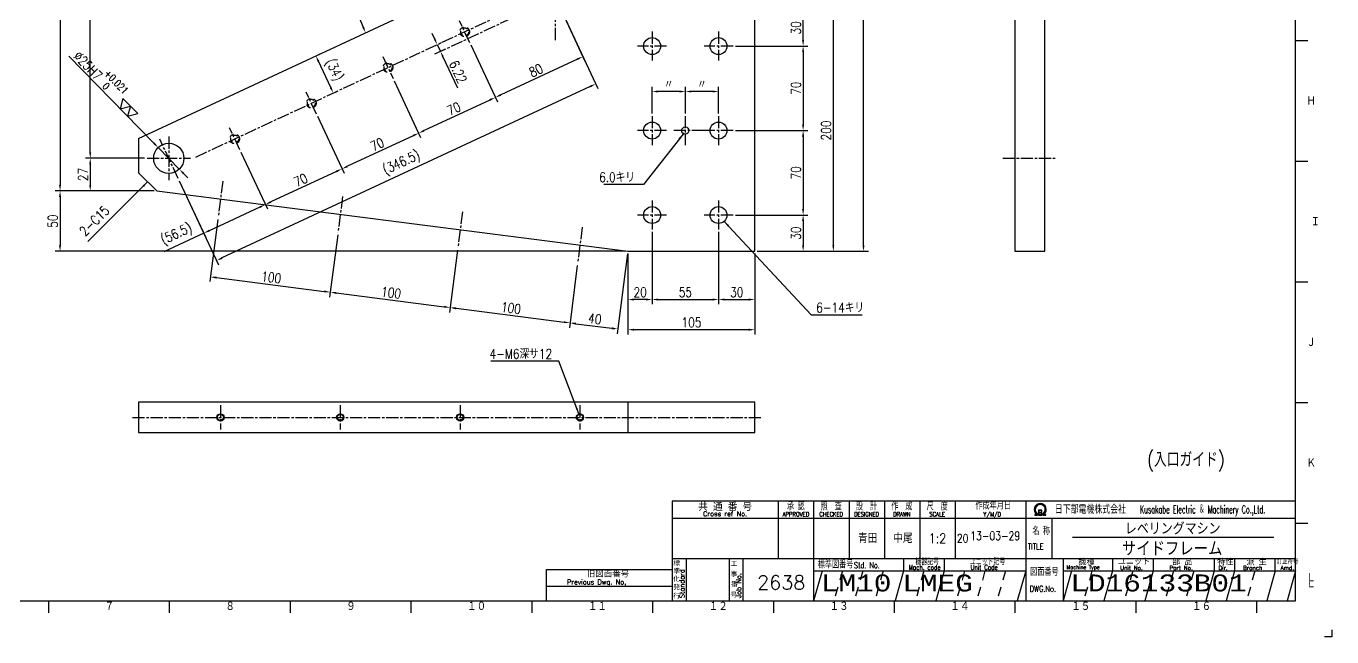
# Model space of a CAD drawing. Extents: x 0 to 1682, y 0 to 2376.
# Drawn here: x 601 to 1682, y 0 to 506 of the extents above; entities that cross this region are included whole.
import ezdxf
from ezdxf.enums import TextEntityAlignment as Align

# ---------------------------------------------------------------- set-up
doc = ezdxf.new("R2010")
doc.units = 0
doc.header["$LTSCALE"] = 2
doc.header["$MEASUREMENT"] = 0
for name, pattern in [('GEN3A', [3.5, 2, -1.5]), ('GEN7A', [7.5, 5, -0.75, 1, -0.75]), ('HIDDEN2', [3.5, 2, -1.5])]:
    doc.linetypes.add(name, pattern=pattern)
doc.layers.get('DEFPOINTS').update_dxf_attribs({"linetype": 'CONTINUOUS'})
for name, color, linetype in [('2', 5, 'CONTINUOUS'), ('4', 3, 'CONTINUOUS'), ('5', 3, 'CONTINUOUS'), ('6', 52, 'CONTINUOUS'), ('7A', 4, 'GEN7A'), ('8', 1, 'CONTINUOUS'), ('9', 3, 'HIDDEN2'), ('RAHM2', 1, 'CONTINUOUS')]:
    doc.layers.add(name, color=color, linetype=linetype)
doc.styles.add('DIMENSION', font='monotxt.shx', dxfattribs={"bigfont": 'bigfont.shx'})
doc.styles.get("Standard").update_dxf_attribs({"font": 'romans.shx', "width": 0.8, "bigfont": 'extfont.shx'})
doc.dimstyles.new('GEN-ISO', dxfattribs={"dimscale": 2, "dimtxt": 4, "dimasz": 2.5, "dimexe": 2, "dimexo": 1, "dimgap": 1, "dimtad": 1, "dimdec": 3, "dimrnd": 0.001, "dimdsep": 46, "dimtxsty": 'Standard', "dimcen": 0, "dimclrt": 52, "dimadec": 0, "dimazin": 0, "dimtp": 0.1, "dimtm": 0.1, "dimtfac": 0.6, "dimtdec": 3, "dimtmove": 0, "dimatfit": 3, "dimfxl": 1, "dimarcsym": 0})
doc.dimstyles.new('GEN-ISO$2', dxfattribs={"dimscale": 2, "dimtxt": 4, "dimasz": 2.5, "dimexe": 2, "dimexo": 1, "dimgap": 1, "dimtad": 1, "dimdec": 3, "dimrnd": 0.001, "dimdsep": 46, "dimtxsty": 'Standard', "dimcen": 0, "dimclrt": 52, "dimadec": 3, "dimazin": 0, "dimtp": 0.1, "dimtm": 0.1, "dimtfac": 0.6, "dimtdec": 3, "dimtofl": 0, "dimtmove": 0, "dimatfit": 3, "dimfxl": 1, "dimarcsym": 0})
doc.dimstyles.new('GEN-ISO$3', dxfattribs={"dimscale": 2, "dimtxt": 4, "dimasz": 2.5, "dimexe": 2, "dimexo": 1, "dimgap": 1, "dimtad": 1, "dimdec": 3, "dimrnd": 0.001, "dimdsep": 46, "dimtxsty": 'Standard', "dimcen": 0, "dimclrt": 52, "dimadec": 0, "dimazin": 0, "dimtp": 0.1, "dimtm": 0.1, "dimtfac": 0.6, "dimtdec": 3, "dimtmove": 0, "dimatfit": 0, "dimfxl": 1, "dimarcsym": 0})

# ---------------------------------------------------------------- blocks, each defined once
blk = doc.blocks.new('*D3')
at = {"layer": '5', "color": 0, "lineweight": -2, "transparency": 16777216}
for p, q in [((707.4, 814.6), (625.4, 814.6)), ((629.4, 809.6), (629.4, 374.6)), ((707.4, 369.6), (625.4, 369.6))]:
    blk.add_line(p, q, dxfattribs=at)
at = {"layer": '5', "color": 0, "transparency": 16777216}
for points in [[(628.5, 809.6), (630.2, 809.6), (629.4, 814.6)], [(628.5, 374.6), (630.2, 374.6), (629.4, 369.6)]]:
    blk.add_solid(points, dxfattribs=at)
at = {"layer": 'DEFPOINTS', "color": 0, "transparency": 16777216}
for p in [(709.4, 814.6), (629.4, 369.6), (709.4, 369.6)]:
    blk.add_point(p, dxfattribs=at)
at = {"layer": '5', "color": 52, "transparency": 16777216, "insert": (623.4, 592.1), "char_height": 8, "attachment_point": 5, "rotation": 90}
blk.add_mtext('445', dxfattribs=at)
blk = doc.blocks.new('*D5')
at = {"layer": '5', "color": 0, "lineweight": -2, "transparency": 16777216}
for p, q in [((1086.4, 814.6), (1298.4, 814.6)), ((1294.4, 324.6), (1294.4, 809.6)), ((1206.4, 319.6), (1298.4, 319.6))]:
    blk.add_line(p, q, dxfattribs=at)
at = {"layer": '5', "color": 0, "transparency": 16777216}
for points in [[(1293.5, 809.6), (1295.2, 809.6), (1294.4, 814.6)], [(1293.5, 324.6), (1295.2, 324.6), (1294.4, 319.6)]]:
    blk.add_solid(points, dxfattribs=at)
at = {"layer": 'DEFPOINTS', "color": 0, "transparency": 16777216}
for p in [(1084.4, 814.6), (1294.4, 814.6), (1204.4, 319.6)]:
    blk.add_point(p, dxfattribs=at)
at = {"layer": '5', "color": 52, "transparency": 16777216, "insert": (1288.4, 567.1), "char_height": 8, "attachment_point": 5, "rotation": 90}
blk.add_mtext('495', dxfattribs=at)
blk = doc.blocks.new('*D6')
at = {"layer": '5', "color": 0, "lineweight": -2, "transparency": 16777216}
for p, q in [((699.4, 787.6), (650.4, 787.6)), ((654.4, 401.6), (654.4, 782.6)), ((699.4, 396.6), (650.4, 396.6))]:
    blk.add_line(p, q, dxfattribs=at)
at = {"layer": '5', "color": 0, "transparency": 16777216}
for points in [[(653.5, 782.6), (655.2, 782.6), (654.4, 787.6)], [(653.5, 401.6), (655.2, 401.6), (654.4, 396.6)]]:
    blk.add_solid(points, dxfattribs=at)
at = {"layer": 'DEFPOINTS', "color": 0, "transparency": 16777216}
for p in [(654.4, 787.6), (701.4, 787.6), (701.4, 396.6)]:
    blk.add_point(p, dxfattribs=at)
at = {"layer": '5', "color": 52, "transparency": 16777216, "insert": (648.4, 592.1), "char_height": 8, "attachment_point": 5, "rotation": 90}
blk.add_mtext('391\\H7%%P0.1', dxfattribs=at)
blk = doc.blocks.new('*D7')
at = {"layer": '5', "color": 0, "lineweight": -2, "transparency": 16777216}
for p, q in [((699.4, 396.6), (650.4, 396.6)), ((654.4, 391.6), (654.4, 374.6)), ((705.4, 369.6), (650.4, 369.6))]:
    blk.add_line(p, q, dxfattribs=at)
at = {"layer": '5', "color": 0, "transparency": 16777216}
for points in [[(653.5, 391.6), (655.2, 391.6), (654.4, 396.6)], [(653.5, 374.6), (655.2, 374.6), (654.4, 369.6)]]:
    blk.add_solid(points, dxfattribs=at)
at = {"layer": 'DEFPOINTS', "color": 0, "transparency": 16777216}
for p in [(701.4, 396.6), (654.4, 369.6), (707.4, 369.6)]:
    blk.add_point(p, dxfattribs=at)
at = {"layer": '5', "color": 52, "transparency": 16777216, "insert": (648.4, 383.1), "char_height": 8, "attachment_point": 5, "rotation": 90}
blk.add_mtext('27', dxfattribs=at)
blk = doc.blocks.new('*D8')
at = {"layer": '5', "color": 0, "lineweight": -2, "transparency": 16777216}
for p, q in [((707.4, 369.6), (625.4, 369.6)), ((629.4, 364.6), (629.4, 324.6)), ((1097.4, 319.6), (625.4, 319.6))]:
    blk.add_line(p, q, dxfattribs=at)
at = {"layer": '5', "color": 0, "transparency": 16777216}
for points in [[(628.5, 364.6), (630.2, 364.6), (629.4, 369.6)], [(628.5, 324.6), (630.2, 324.6), (629.4, 319.6)]]:
    blk.add_solid(points, dxfattribs=at)
at = {"layer": 'DEFPOINTS', "color": 0, "transparency": 16777216}
for p in [(709.4, 369.6), (629.4, 319.6), (1099.4, 319.6)]:
    blk.add_point(p, dxfattribs=at)
at = {"layer": '5', "color": 52, "transparency": 16777216, "insert": (623.4, 344.6), "char_height": 8, "attachment_point": 5, "rotation": 90}
blk.add_mtext('50', dxfattribs=at)
blk = doc.blocks.new('*D12')
at = {"layer": '5', "color": 0, "lineweight": -2, "transparency": 16777216}
for p, q in [((1041.8, 524.3), (1063.8, 477.2)), ((969.3, 490.5), (991.3, 443.4)), ((1057.6, 478.7), (994.1, 449.1))]:
    blk.add_line(p, q, dxfattribs=at)
at = {"layer": '5', "color": 0, "transparency": 16777216}
for points in [[(1057.2, 479.5), (1057.9, 478), (1062.1, 480.8)], [(993.8, 449.9), (994.5, 448.4), (989.6, 447)]]:
    blk.add_solid(points, dxfattribs=at)
at = {"layer": 'DEFPOINTS', "color": 0, "transparency": 16777216}
for p in [(1041, 526.1), (968.5, 492.3), (989.6, 447)]:
    blk.add_point(p, dxfattribs=at)
at = {"layer": '5', "color": 52, "transparency": 16777216, "insert": (1023.3, 469.4), "char_height": 8, "attachment_point": 5, "rotation": 25}
blk.add_mtext('80', dxfattribs=at)
blk = doc.blocks.new('*D13')
at = {"layer": '5', "color": 0, "lineweight": -2, "transparency": 16777216}
for p, q in [((969.3, 490.5), (991.3, 443.4)), ((905.9, 460.9), (927.8, 413.8)), ((985.1, 444.9), (930.7, 419.5))]:
    blk.add_line(p, q, dxfattribs=at)
at = {"layer": '5', "color": 0, "transparency": 16777216}
for points in [[(984.7, 445.7), (985.4, 444.1), (989.6, 447)], [(930.3, 420.3), (931, 418.8), (926.2, 417.4)]]:
    blk.add_solid(points, dxfattribs=at)
at = {"layer": 'DEFPOINTS', "color": 0, "transparency": 16777216}
for p in [(968.5, 492.3), (905, 462.7), (926.2, 417.4)]:
    blk.add_point(p, dxfattribs=at)
at = {"layer": '5', "color": 52, "transparency": 16777216, "insert": (955.3, 437.7), "char_height": 8, "attachment_point": 5, "rotation": 25}
blk.add_mtext('70', dxfattribs=at)
blk = doc.blocks.new('*D14')
at = {"layer": '5', "color": 0, "lineweight": -2, "transparency": 16777216}
for p, q in [((905.9, 460.9), (927.8, 413.8)), ((842.4, 431.4), (864.4, 384.2)), ((921.6, 415.3), (867.2, 390))]:
    blk.add_line(p, q, dxfattribs=at)
at = {"layer": '5', "color": 0, "transparency": 16777216}
for points in [[(921.3, 416.1), (922, 414.6), (926.2, 417.4)], [(866.9, 390.7), (867.6, 389.2), (862.7, 387.8)]]:
    blk.add_solid(points, dxfattribs=at)
at = {"layer": 'DEFPOINTS', "color": 0, "transparency": 16777216}
for p in [(905, 462.7), (841.6, 433.2), (862.7, 387.8)]:
    blk.add_point(p, dxfattribs=at)
at = {"layer": '5', "color": 52, "transparency": 16777216, "insert": (891.9, 408.1), "char_height": 8, "attachment_point": 5, "rotation": 25}
blk.add_mtext('70', dxfattribs=at)
blk = doc.blocks.new('*D15')
at = {"layer": '5', "color": 0, "lineweight": -2, "transparency": 16777216}
for p, q in [((842.4, 431.4), (864.4, 384.2)), ((779, 401.8), (801, 354.6)), ((858.2, 385.7), (803.8, 360.4))]:
    blk.add_line(p, q, dxfattribs=at)
at = {"layer": '5', "color": 0, "transparency": 16777216}
for points in [[(857.8, 386.5), (858.5, 385), (862.7, 387.8)], [(803.4, 361.1), (804.2, 359.6), (799.3, 358.3)]]:
    blk.add_solid(points, dxfattribs=at)
at = {"layer": 'DEFPOINTS', "color": 0, "transparency": 16777216}
for p in [(841.6, 433.2), (778.1, 403.6), (799.3, 358.3)]:
    blk.add_point(p, dxfattribs=at)
at = {"layer": '5', "color": 52, "transparency": 16777216, "insert": (828.5, 378.5), "char_height": 8, "attachment_point": 5, "rotation": 25}
blk.add_mtext('70', dxfattribs=at)
blk = doc.blocks.new('*D16')
at = {"layer": '5', "color": 0, "lineweight": -2, "transparency": 16777216}
for p, q in [((842.9, 482.3), (844.7, 483.2)), ((853.4, 455.2), (843.2, 477)), ((857.3, 451.5), (859.1, 452.4))]:
    blk.add_line(p, q, dxfattribs=at)
at = {"layer": '5', "color": 0, "transparency": 16777216}
for points in [[(844, 477.3), (842.5, 476.6), (841.1, 481.5)], [(854.1, 455.6), (852.6, 454.9), (855.5, 450.7)]]:
    blk.add_solid(points, dxfattribs=at)
at = {"layer": 'DEFPOINTS', "color": 0, "transparency": 16777216}
for p in [(841.1, 481.5), (841.1, 481.5), (855.5, 450.7)]:
    blk.add_point(p, dxfattribs=at)
at = {"layer": '5', "color": 52, "transparency": 16777216, "insert": (855.6, 469.5), "char_height": 8, "attachment_point": 5, "rotation": 295}
blk.add_mtext('(34)', dxfattribs=at)
blk = doc.blocks.new('*D25')
at = {"layer": '5', "color": 0, "lineweight": -2, "transparency": 16777216}
for p, q in [((1206.4, 519.6), (1273.4, 519.6)), ((1269.4, 324.6), (1269.4, 514.6)), ((1206.4, 319.6), (1273.4, 319.6))]:
    blk.add_line(p, q, dxfattribs=at)
at = {"layer": '5', "color": 0, "transparency": 16777216}
for points in [[(1268.5, 514.6), (1270.2, 514.6), (1269.4, 519.6)], [(1268.5, 324.6), (1270.2, 324.6), (1269.4, 319.6)]]:
    blk.add_solid(points, dxfattribs=at)
at = {"layer": 'DEFPOINTS', "color": 0, "transparency": 16777216}
for p in [(1204.4, 519.6), (1269.4, 519.6), (1204.4, 319.6)]:
    blk.add_point(p, dxfattribs=at)
at = {"layer": '5', "color": 52, "transparency": 16777216, "insert": (1263.4, 419.6), "char_height": 8, "attachment_point": 5, "rotation": 90}
blk.add_mtext('200', dxfattribs=at)
blk = doc.blocks.new('*D26')
at = {"layer": '5', "color": 0, "lineweight": -2, "transparency": 16777216}
for p, q in [((1174.4, 335.6), (1174.4, 275.6)), ((1204.4, 317.6), (1204.4, 275.6)), ((1179.4, 279.6), (1199.4, 279.6))]:
    blk.add_line(p, q, dxfattribs=at)
at = {"layer": '5', "color": 0, "transparency": 16777216}
for points in [[(1179.4, 280.4), (1179.4, 278.7), (1174.4, 279.6)], [(1199.4, 280.4), (1199.4, 278.7), (1204.4, 279.6)]]:
    blk.add_solid(points, dxfattribs=at)
at = {"layer": 'DEFPOINTS', "color": 0, "transparency": 16777216}
for p in [(1174.4, 337.6), (1204.4, 319.6), (1204.4, 279.6)]:
    blk.add_point(p, dxfattribs=at)
at = {"layer": '5', "color": 52, "transparency": 16777216, "insert": (1189.4, 285.6), "char_height": 8, "attachment_point": 5}
blk.add_mtext('30', dxfattribs=at)
blk = doc.blocks.new('*D27')
at = {"layer": '5', "color": 0, "lineweight": -2, "transparency": 16777216}
for p, q in [((1119.4, 335.6), (1119.4, 275.6)), ((1174.4, 335.6), (1174.4, 275.6)), ((1124.4, 279.6), (1169.4, 279.6))]:
    blk.add_line(p, q, dxfattribs=at)
at = {"layer": '5', "color": 0, "transparency": 16777216}
for points in [[(1124.4, 280.4), (1124.4, 278.7), (1119.4, 279.6)], [(1169.4, 280.4), (1169.4, 278.7), (1174.4, 279.6)]]:
    blk.add_solid(points, dxfattribs=at)
at = {"layer": 'DEFPOINTS', "color": 0, "transparency": 16777216}
for p in [(1119.4, 337.6), (1174.4, 337.6), (1174.4, 279.6)]:
    blk.add_point(p, dxfattribs=at)
at = {"layer": '5', "color": 52, "transparency": 16777216, "insert": (1146.9, 285.6), "char_height": 8, "attachment_point": 5}
blk.add_mtext('55', dxfattribs=at)
blk = doc.blocks.new('*D28')
at = {"layer": '5', "color": 0, "lineweight": -2, "transparency": 16777216}
for p, q in [((1119.4, 335.6), (1119.4, 275.6)), ((1099.4, 317.6), (1099.4, 275.6)), ((1114.4, 279.6), (1104.4, 279.6))]:
    blk.add_line(p, q, dxfattribs=at)
at = {"layer": '5', "color": 0, "transparency": 16777216}
for points in [[(1104.4, 280.4), (1104.4, 278.7), (1099.4, 279.6)], [(1114.4, 280.4), (1114.4, 278.7), (1119.4, 279.6)]]:
    blk.add_solid(points, dxfattribs=at)
at = {"layer": 'DEFPOINTS', "color": 0, "transparency": 16777216}
for p in [(1119.4, 337.6), (1099.4, 319.6), (1099.4, 279.6)]:
    blk.add_point(p, dxfattribs=at)
at = {"layer": '5', "color": 52, "transparency": 16777216, "insert": (1109.4, 285.6), "char_height": 8, "attachment_point": 5}
blk.add_mtext('20', dxfattribs=at)
blk = doc.blocks.new('*D29')
at = {"layer": '5', "color": 0, "lineweight": -2, "transparency": 16777216}
for p, q in [((1099.4, 317.6), (1099.4, 250.6)), ((1204.4, 317.6), (1204.4, 250.6)), ((1104.4, 254.6), (1199.4, 254.6))]:
    blk.add_line(p, q, dxfattribs=at)
at = {"layer": '5', "color": 0, "transparency": 16777216}
for points in [[(1104.4, 255.4), (1104.4, 253.7), (1099.4, 254.6)], [(1199.4, 255.4), (1199.4, 253.7), (1204.4, 254.6)]]:
    blk.add_solid(points, dxfattribs=at)
at = {"layer": 'DEFPOINTS', "color": 0, "transparency": 16777216}
for p in [(1099.4, 319.6), (1204.4, 319.6), (1204.4, 254.6)]:
    blk.add_point(p, dxfattribs=at)
at = {"layer": '5', "color": 52, "transparency": 16777216, "insert": (1151.9, 260.6), "char_height": 8, "attachment_point": 5}
blk.add_mtext('105', dxfattribs=at)
blk = doc.blocks.new('*D37')
at = {"layer": '5', "color": 0, "lineweight": -2, "transparency": 16777216}
for p, q in [((779, 401.8), (801, 354.6)), ((728, 378), (750, 330.9)), ((794.7, 356.2), (752.8, 336.6)), ((748.3, 334.5), (715.3, 319.1))]:
    blk.add_line(p, q, dxfattribs=at)
at = {"layer": '5', "color": 0, "transparency": 16777216}
for points in [[(794.4, 356.9), (795.1, 355.4), (799.3, 358.3)], [(752.5, 337.4), (753.2, 335.9), (748.3, 334.5)]]:
    blk.add_solid(points, dxfattribs=at)
at = {"layer": 'DEFPOINTS', "color": 0, "transparency": 16777216}
for p in [(778.1, 403.6), (727.2, 379.8), (799.3, 358.3)]:
    blk.add_point(p, dxfattribs=at)
at = {"layer": '5', "color": 52, "transparency": 16777216, "insert": (726.1, 333.1), "char_height": 8, "attachment_point": 5, "rotation": 25}
blk.add_mtext('(56.5)', dxfattribs=at)
blk = doc.blocks.new('*D38')
at = {"layer": '5', "color": 0, "lineweight": -2, "transparency": 16777216}
for p, q in [((1041.8, 524.3), (1074.4, 454.5)), ((1068.1, 456.1), (763.4, 314)), ((728, 378), (760.6, 308.2))]:
    blk.add_line(p, q, dxfattribs=at)
at = {"layer": '5', "color": 0, "transparency": 16777216}
for points in [[(1067.8, 456.8), (1068.5, 455.3), (1072.7, 458.2)], [(763.1, 314.7), (763.8, 313.2), (758.9, 311.8)]]:
    blk.add_solid(points, dxfattribs=at)
at = {"layer": 'DEFPOINTS', "color": 0, "transparency": 16777216}
for p in [(1041, 526.1), (727.2, 379.8), (758.9, 311.8)]:
    blk.add_point(p, dxfattribs=at)
at = {"layer": '5', "color": 52, "transparency": 16777216, "insert": (912.3, 392.3), "char_height": 8, "attachment_point": 5, "rotation": 25}
blk.add_mtext('(346.5)', dxfattribs=at)
blk = doc.blocks.new('1A1ﾌﾞﾋﾝ')
at = {"layer": 'RAHM2', "color": 5, "linetype": 'Continuous'}
for p, q in [((826, 15), (826, 579)), ((831, 247), (826, 247)), ((831, 197), (826, 197)), ((831, 147), (826, 147)), ((831, 97), (826, 97)), ((831, 47), (826, 47)), ((25, 15), (826, 15)), ((310, 10), (310, 15)), ((360, 10), (360, 15)), ((410, 10), (410, 15)), ((460, 10), (460, 15)), ((510, 10), (510, 15)), ((560, 10), (560, 15)), ((610, 10), (610, 15)), ((660, 10), (660, 15)), ((710, 10), (710, 15)), ((760, 10), (760, 15)), ((810, 10), (810, 15)), ((841, 0), (838, 0)), ((841, 3), (841, 0))]:
    blk.add_line(p, q, dxfattribs=at)
at = {"layer": 'RAHM2', "color": 7, "linetype": 'Continuous'}
for p, q in [((611.93, 56.26), (611.93, 32.42)), ((626.55, 56.26), (626.55, 15)), ((641.18, 56.26), (641.18, 32.42)), ((655.8, 56.26), (655.8, 32.42)), ((670.43, 56.26), (670.43, 32.42)), ((685.05, 56.26), (685.05, 32.42)), ((714.3, 56.26), (714.3, 15)), ((568.05, 49.26), (826, 49.26)), ((685.05, 49.26), (685.05, 32.42)), ((714.3, 49.26), (714.3, 49.26)), ((725.17, 49.26), (725.17, 32.42)), ((568.05, 32.42), (826, 32.42)), ((573.77, 32.42), (573.77, 15)), ((591.59, 32.42), (591.59, 15)), ((597.3, 32.42), (597.3, 15)), ((663.73, 32.42), (663.73, 27.42)), ((680.59, 32.42), (680.59, 27.42)), ((729.82, 32.42), (729.82, 15)), ((750.15, 32.42), (750.15, 27.42)), ((767, 32.42), (767, 27.42)), ((792.29, 32.42), (792.29, 27.42)), ((800.72, 32.42), (800.72, 27.42)), ((817.57, 27.42), (817.57, 32.42)), ((516, 28), (568.05, 28)), ((516, 15), (516, 28)), ((626.55, 27.42), (714.3, 27.42)), ((729.82, 27.42), (826, 27.42)), ((516, 21), (568.05, 21))]:
    blk.add_line(p, q, dxfattribs=at)
at = {"layer": 'RAHM2', "color": 3, "linetype": 'Continuous'}
for p, q in [((733.73, 41.35), (817.03, 41.35)), ((630.02, 27.42), (626.55, 15)), ((663.73, 27.42), (660.26, 15)), ((680.59, 27.42), (677.12, 15)), ((714.3, 27.42), (710.83, 15)), ((750.15, 27.42), (746.68, 15)), ((767, 27.42), (763.54, 15)), ((792.29, 27.42), (788.82, 15)), ((800.72, 27.42), (797.25, 15)), ((826, 27.42), (822.54, 15))]:
    blk.add_line(p, q, dxfattribs=at)
at = {"layer": 'RAHM2', "color": 3, "linetype": 'GEN3A'}
for p, q in [((638.44, 27.42), (634.98, 15)), ((646.87, 27.42), (643.41, 15)), ((655.3, 27.42), (651.84, 15)), ((672.16, 27.42), (668.69, 15)), ((689.01, 27.42), (685.55, 15)), ((697.44, 27.42), (693.98, 15)), ((705.87, 27.42), (702.41, 15)), ((741.72, 27.42), (738.25, 15)), ((758.57, 27.42), (755.11, 15)), ((775.43, 27.42), (771.97, 15)), ((783.86, 27.42), (780.39, 15)), ((809.14, 27.42), (805.68, 15))]:
    blk.add_line(p, q, dxfattribs=at)
at = {"layer": 'RAHM2', "color": 5, "linetype": 'Continuous'}
blk.add_lwpolyline([(826, 56.26), (568.05, 56.26), (568.05, 15)], dxfattribs=at)
at = {"layer": 'RAHM2', "color": 7, "linetype": 'Continuous'}
for points in [[(718.02, 50.4), (719.22, 50.4), (719.22, 51.01)], [(718.02, 50.58), (718.97, 50.58), (718.97, 50.91)], [(718.72, 50.82), (718.72, 50.75), (718.02, 50.75), (718.02, 50.4)], [(719.62, 52.51), (719.62, 50.4), (720.92, 50.4), (720.92, 52.51), (719.62, 52.51)], [(719.77, 52.36), (719.77, 51.53), (720.77, 51.53), (720.77, 52.36), (719.77, 52.36)], [(720.77, 51.38), (720.77, 50.55), (719.77, 50.55), (719.77, 51.38), (720.77, 51.38)], [(721.32, 50.98), (721.32, 50.4), (722.58, 50.4), (722.58, 50.75), (721.85, 50.75), (721.85, 50.8)], [(721.57, 50.87), (721.57, 50.58), (722.58, 50.58)]]:
    blk.add_lwpolyline(points, dxfattribs=at)
at = {"layer": 'RAHM2', "color": 3, "linetype": 'Continuous'}
for points in [[(733.29, 27.42), (729.82, 15)], [(817.57, 27.42), (817.57, 27.42), (814.11, 15)]]:
    blk.add_lwpolyline(points, dxfattribs=at)
at = {"layer": 'RAHM2', "color": 7, "linetype": 'Continuous'}
for radius, start, end in [(2.5, 308.2706, 230.8952), (2.28, 303.9949, 234.4013), (2.06, 299.8294, 238.4756)]:
    blk.add_arc((720.3, 52.76), radius, start, end, dxfattribs=at)
at = {"layer": 'RAHM2', "color": 5, "linetype": 'Continuous'}
for s, height, p in [('Ｈ', 3.31, (830.43, 220.24)), ('Ｉ', 3.31, (832.19, 170.24)), ('Ｊ', 3.31, (830.43, 120.24)), ('Ｋ', 3.31, (830.43, 70.24)), ('Ｌ', 3.31, (830.43, 22.74)), ('Ｌ', 3.31, (830.43, 20.24)), ('７', 3.31, (333.1, 10.87)), ('８', 3.31, (383.1, 10.87)), ('９', 3.31, (433.1, 10.87)), ('１０', 3.311, (483.1, 10.87)), ('１１', 3.311, (533.1, 10.87)), ('１２', 3.311, (583.1, 10.87)), ('１３', 3.311, (633.1, 10.87)), ('１４', 3.311, (683.1, 10.87)), ('１５', 3.311, (733.1, 10.87)), ('１６', 3.311, (783.1, 10.87))]:
    blk.add_text(s, height=height, dxfattribs=at).set_placement(p)
at = {"layer": 'RAHM2', "color": 7, "linetype": 'Continuous'}
for s, height, p in [('共 通 番 号', 3, (589.93, 54.14)), ('Cross ref No.', 2, (589.93, 51.01))]:
    blk.add_text(s, height=height, dxfattribs=at).set_placement(p, align=Align.MIDDLE)
for s, height, width, p in [('承 認', 3, 0.7, (619.18, 54.35)), ('照  査', 3, 0.7, (633.8, 54.35)), ('設  計', 3, 0.7, (648.43, 54.35)), ('作  成', 3, 0.7, (663.05, 54.35)), ('尺  度', 3, 0.7, (677.67, 54.35)), ('APPROVED', 1.8, 0.8, (619.18, 50.85)), ('CHECKED', 1.8, 0.8, (633.8, 50.85)), ('DESIGNED', 1.8, 0.8, (648.43, 50.85)), ('DRAWN', 1.8, 0.8, (663.05, 50.85)), ('SCALE', 1.8, 0.8, (677.67, 50.85)), ('DWG.No.', 2.5, 0.8, (721.41, 19.96))]:
    blk.add_text(s, height=height, dxfattribs=dict(at, width=width)).set_placement(p, align=Align.MIDDLE)
for s, height, width, p in [('作成年月日', 3, 0.7, (693.49, 52.82)), ('Kusakabe Electric ＆ Machinery Co.,Ltd.', 3.3108, 0.5, (761.56, 51.19)), ('Y/M/D', 1.8, 0.8, (696.79, 49.87)), ('名 称', 3, 0.7, (717.06, 42.33)), ('20', 3.5, 0.8, (685.81, 39.08)), ('TITLE', 2.5, 0.8, (715.18, 36.25)), ('機器記号', 2.5, 0.7, (668.65, 29.77)), ('ユニット記号', 2.5, 0.7, (691.14, 29.85)), ('標準図番号', 3, 0.7, (628.26, 28.44)), ('Std. No.', 2.5, 0.7, (643.23, 28.44)), ('Mach. code', 2, 0.7, (665.86, 27.83)), ('Unit Code', 2, 0.7, (691.45, 27.83)), ('図面番号', 3, 0.7, (716.15, 25.37)), ('Machine Type', 1.7, 0.9, (731.15, 28.05)), ('訂正符号', 2, 0.8, (818.2, 30.16))]:
    blk.add_text(s, height=height, dxfattribs=dict(at, width=width)).set_placement(p)
at = {"layer": 'RAHM2', "color": 7, "linetype": 'Continuous', "width": 0.844147}
blk.add_text('日下部電機株式会社', height=3.311, dxfattribs=at).set_placement((726.35, 51.06), (755.79, 51.06), align=Align.FIT)
at = {"layer": 'RAHM2', "color": 7, "linetype": 'Continuous'}
for s, height, p in [('ユニット', 2.4, (752.39, 29.96)), ('部 品', 2.4, (774.93, 29.79)), ('特性', 2.4, (793.55, 29.78)), ('旧図面番号', 2.5, (532.71, 24.69)), ('標', 2, (568.44, 29.43)), ('準', 2, (568.47, 26.11)), ('工', 2, (592.15, 29.24)), ('事', 2, (592.17, 24.92)), ('機種', 2.4, (736.08, 29.76)), ('Unit No.', 1.7, (753.39, 27.76)), ('Part No.', 1.7, (773.81, 27.76)), ('Dir.', 1.7, (794.09, 27.76)), ('Branch', 1.7, (804.28, 27.76)), ('派 生', 2.4, (805.65, 29.72)), ('Amd.', 1.7, (819.74, 27.76)), ('Previous Dwg. No,', 2, (524.5, 21.75)), ('化', 2, (568.37, 22.95)), ('発', 2, (568.46, 19.47)), ('番', 2, (592.31, 20.76)), ('行', 2, (568.43, 15.82)), ('行', 2, (568.46, 15.82)), ('号', 2, (592.11, 16.28))]:
    blk.add_text(s, height=height, dxfattribs=at).set_placement(p)
for s, p in [('Standard', (573.07, 16.05)), ('Job No.', (596.5, 16.05))]:
    blk.add_text(s, height=2, rotation=90, dxfattribs=at).set_placement(p)
at = {"layer": 'RAHM2', "color": 5, "linetype": 'Continuous', "width": 0.7}
for tag, p in [('HEADER3', (35, 566.01)), ('HEADER4', (54.75, 566)), ('HEADER15', (74.49, 566)), ('HEADER16', (94.43, 566))]:
    blk.add_attdef(tag, text='', height=6, dxfattribs=at).set_placement(p, align=Align.MIDDLE)
at = {"layer": 'RAHM2', "color": 7, "linetype": 'Continuous'}
blk.add_attdef('HEADER5', text='', height=2.5, dxfattribs=at).set_placement((63.69, 559.1), align=Align.BOTTOM_RIGHT)
for tag, height, width, p in [('HEADER7', 5, 0.8, (590.38, 40.8)), ('HEADER1', 5, 0.9, (775.12, 45.15)), ('GEN-TITLE-SCA', 4, 0.85, (677.79, 40.85)), ('HEADER2', 6, 0.9, (774.89, 36.68)), ('HEADER11', 3.2, 0.63, (46.91, 24.38)), ('HEADER9', 3.33, 0.8, (71.4, 24.2)), ('HEADER10', 3.5, 0.8, (92.57, 24.22)), ('HEADER14', 3.31, 0.8, (542.54, 17.82))]:
    blk.add_attdef(tag, text='', height=height, dxfattribs=dict(at, width=width)).set_placement(p, align=Align.MIDDLE)
at = {"layer": 'RAHM2', "color": 7, "linetype": 'Continuous', "width": 0.8}
blk.add_attdef('GEN-TITLE-DAT', text='', height=3.5, dxfattribs=at).set_placement((691.35, 39.1), align=Align.BOTTOM_LEFT)
at = {"layer": 'RAHM2', "color": 5, "linetype": 'Continuous'}
blk.add_attdef('HEADER6', text='', height=5.8, dxfattribs=at).set_placement((623.09, 17.9), align=Align.BOTTOM_RIGHT)
at = {"layer": 'RAHM2', "color": 5, "linetype": 'Continuous', "style": 'DIMENSION', "width": 1.2}
for tag, p in [('HEADER13', (629.56, 16.75)), ('HEADER12', (663.26, 16.72)), ('GEN-TITLE-DWG', (732.79, 16.74))]:
    blk.add_attdef(tag, text='', height=7.02, dxfattribs=at).set_placement(p, align=Align.BOTTOM_LEFT)
blk.add_attdef('HEADER8', text='', height=7.02, dxfattribs=at).set_placement((822.69, 16.71), align=Align.BOTTOM_RIGHT)
blk = doc.blocks.new('*D48')
at = {"layer": '5', "color": 0, "lineweight": -2, "transparency": 16777216}
for p, q in [((707.1, 409.1), (636.6, 481.3)), ((728.1, 387.6), (710.6, 405.5)), ((731.6, 384.1), (735.1, 380.5))]:
    blk.add_line(p, q, dxfattribs=at)
at = {"layer": '5', "color": 0, "transparency": 16777216}
for points in [[(707.7, 409.7), (706.5, 408.5), (710.6, 405.5)], [(732.2, 384.6), (731, 383.5), (728.1, 387.6)]]:
    blk.add_solid(points, dxfattribs=at)
at = {"layer": 'DEFPOINTS', "color": 0, "transparency": 16777216}
for p in [(710.6, 405.5), (728.1, 387.6)]:
    blk.add_point(p, dxfattribs=at)
at = {"layer": '5', "color": 52, "transparency": 16777216, "insert": (663.1, 467), "char_height": 8, "attachment_point": 5, "rotation": 314.3509}
blk.add_mtext('∅25H7\\H6;\\S+0.021^   0;', dxfattribs=at)
blk = doc.blocks.new('*D51')
at = {"layer": '5', "color": 0, "lineweight": -2, "transparency": 16777216}
for p, q in [((1057.5, 307.8), (1050.9, 256.2)), ((1097.2, 302.7), (1090.6, 251.1)), ((1056.4, 259.5), (1086.1, 255.7))]:
    blk.add_line(p, q, dxfattribs=at)
at = {"layer": '5', "color": 0, "transparency": 16777216}
for points in [[(1056.5, 260.4), (1056.3, 258.7), (1051.4, 260.2)], [(1086.2, 256.6), (1086, 254.9), (1091.1, 255.1)]]:
    blk.add_solid(points, dxfattribs=at)
at = {"layer": 'DEFPOINTS', "color": 0, "transparency": 16777216}
for p in [(1057.8, 309.8), (1097.5, 304.7), (1091.1, 255.1)]:
    blk.add_point(p, dxfattribs=at)
at = {"layer": '5', "color": 52, "transparency": 16777216, "insert": (1072, 263.6), "char_height": 8, "attachment_point": 5, "rotation": 352.6942}
blk.add_mtext('40', dxfattribs=at)
blk = doc.blocks.new('*D52')
at = {"layer": '5', "color": 0, "lineweight": -2, "transparency": 16777216}
for p, q in [((958.3, 320.5), (951.7, 268.9)), ((1057.5, 307.8), (1050.9, 256.2)), ((957.2, 272.3), (1046.5, 260.8))]:
    blk.add_line(p, q, dxfattribs=at)
at = {"layer": '5', "color": 0, "transparency": 16777216}
for points in [[(957.3, 273.1), (957.1, 271.4), (952.2, 272.9)], [(1046.6, 261.6), (1046.4, 260), (1051.4, 260.2)]]:
    blk.add_solid(points, dxfattribs=at)
at = {"layer": 'DEFPOINTS', "color": 0, "transparency": 16777216}
for p in [(958.6, 322.5), (1057.8, 309.8), (1051.4, 260.2)]:
    blk.add_point(p, dxfattribs=at)
at = {"layer": '5', "color": 52, "transparency": 16777216, "insert": (1002.6, 272.5), "char_height": 8, "attachment_point": 5, "rotation": 352.6942}
blk.add_mtext('100', dxfattribs=at)
blk = doc.blocks.new('*D53')
at = {"layer": '5', "color": 0, "lineweight": -2, "transparency": 16777216}
for p, q in [((859.2, 333.2), (852.5, 281.6)), ((958.3, 320.5), (951.7, 268.9)), ((858, 285), (947.3, 273.5))]:
    blk.add_line(p, q, dxfattribs=at)
at = {"layer": '5', "color": 0, "transparency": 16777216}
for points in [[(858.1, 285.8), (857.9, 284.2), (853.1, 285.6)], [(947.4, 274.4), (947.2, 272.7), (952.2, 272.9)]]:
    blk.add_solid(points, dxfattribs=at)
at = {"layer": 'DEFPOINTS', "color": 0, "transparency": 16777216}
for p in [(859.4, 335.2), (958.6, 322.5), (952.2, 272.9)]:
    blk.add_point(p, dxfattribs=at)
at = {"layer": '5', "color": 52, "transparency": 16777216, "insert": (903.4, 285.2), "char_height": 8, "attachment_point": 5, "rotation": 352.6942}
blk.add_mtext('100', dxfattribs=at)
blk = doc.blocks.new('*D54')
at = {"layer": '5', "color": 0, "lineweight": -2, "transparency": 16777216}
for p, q in [((760, 345.9), (753.4, 294.4)), ((859.2, 333.2), (852.5, 281.6)), ((758.8, 297.7), (848.1, 286.2))]:
    blk.add_line(p, q, dxfattribs=at)
at = {"layer": '5', "color": 0, "transparency": 16777216}
for points in [[(758.9, 298.5), (758.7, 296.9), (753.9, 298.3)], [(848.2, 287.1), (848, 285.4), (853.1, 285.6)]]:
    blk.add_solid(points, dxfattribs=at)
at = {"layer": 'DEFPOINTS', "color": 0, "transparency": 16777216}
for p in [(760.2, 347.9), (859.4, 335.2), (853.1, 285.6)]:
    blk.add_point(p, dxfattribs=at)
at = {"layer": '5', "color": 52, "transparency": 16777216, "insert": (804.2, 297.9), "char_height": 8, "attachment_point": 5, "rotation": 352.6942}
blk.add_mtext('100', dxfattribs=at)
blk = doc.blocks.new('*D59')
at = {"layer": '5', "color": 0, "lineweight": -2, "transparency": 16777216}
for p, q in [((939.5, 495.4), (937.4, 499.9)), ((941.6, 490.8), (944.2, 485.2)), ((943.4, 491.7), (945.2, 492.5)), ((946, 486), (947.8, 486.9)), ((946.3, 480.7), (958.2, 455.1))]:
    blk.add_line(p, q, dxfattribs=at)
at = {"layer": '5', "color": 0, "transparency": 16777216}
for points in [[(940.2, 495.7), (938.7, 495), (941.6, 490.8)], [(947.1, 481), (945.6, 480.3), (944.2, 485.2)]]:
    blk.add_solid(points, dxfattribs=at)
at = {"layer": 'DEFPOINTS', "color": 0, "transparency": 16777216}
for p in [(941.6, 490.8), (944.2, 485.2), (944.2, 485.2)]:
    blk.add_point(p, dxfattribs=at)
at = {"layer": '5', "color": 52, "transparency": 16777216, "insert": (958.8, 468.2), "char_height": 8, "attachment_point": 5, "rotation": 295}
blk.add_mtext('6.22', dxfattribs=at)
blk = doc.blocks.new('*D60')
at = {"layer": '5', "color": 0, "lineweight": -2, "transparency": 16777216}
for p, q in [((1206.4, 519.6), (1248.4, 519.6)), ((1244.4, 494.6), (1244.4, 514.6)), ((1188.4, 489.6), (1248.4, 489.6))]:
    blk.add_line(p, q, dxfattribs=at)
at = {"layer": '5', "color": 0, "transparency": 16777216}
for points in [[(1243.5, 514.6), (1245.2, 514.6), (1244.4, 519.6)], [(1243.5, 494.6), (1245.2, 494.6), (1244.4, 489.6)]]:
    blk.add_solid(points, dxfattribs=at)
at = {"layer": 'DEFPOINTS', "color": 0, "transparency": 16777216}
for p in [(1204.4, 519.6), (1244.4, 519.6), (1186.4, 489.6)]:
    blk.add_point(p, dxfattribs=at)
at = {"layer": '5', "color": 52, "transparency": 16777216, "insert": (1238.4, 504.6), "char_height": 8, "attachment_point": 5, "rotation": 90}
blk.add_mtext('30', dxfattribs=at)
blk = doc.blocks.new('*D61')
at = {"layer": '5', "color": 0, "lineweight": -2, "transparency": 16777216}
for p, q in [((1188.4, 489.6), (1248.4, 489.6)), ((1244.4, 484.6), (1244.4, 424.6)), ((1188.4, 419.6), (1248.4, 419.6))]:
    blk.add_line(p, q, dxfattribs=at)
at = {"layer": '5', "color": 0, "transparency": 16777216}
for points in [[(1243.5, 484.6), (1245.2, 484.6), (1244.4, 489.6)], [(1243.5, 424.6), (1245.2, 424.6), (1244.4, 419.6)]]:
    blk.add_solid(points, dxfattribs=at)
at = {"layer": 'DEFPOINTS', "color": 0, "transparency": 16777216}
for p in [(1186.4, 489.6), (1186.4, 419.6), (1244.4, 419.6)]:
    blk.add_point(p, dxfattribs=at)
at = {"layer": '5', "color": 52, "transparency": 16777216, "insert": (1238.4, 454.6), "char_height": 8, "attachment_point": 5, "rotation": 90}
blk.add_mtext('70', dxfattribs=at)
blk = doc.blocks.new('*D62')
at = {"layer": '5', "color": 0, "lineweight": -2, "transparency": 16777216}
for p, q in [((1188.4, 419.6), (1248.4, 419.6)), ((1244.4, 414.6), (1244.4, 354.6)), ((1188.4, 349.6), (1248.4, 349.6))]:
    blk.add_line(p, q, dxfattribs=at)
at = {"layer": '5', "color": 0, "transparency": 16777216}
for points in [[(1243.5, 414.6), (1245.2, 414.6), (1244.4, 419.6)], [(1243.5, 354.6), (1245.2, 354.6), (1244.4, 349.6)]]:
    blk.add_solid(points, dxfattribs=at)
at = {"layer": 'DEFPOINTS', "color": 0, "transparency": 16777216}
for p in [(1186.4, 419.6), (1186.4, 349.6), (1244.4, 349.6)]:
    blk.add_point(p, dxfattribs=at)
at = {"layer": '5', "color": 52, "transparency": 16777216, "insert": (1238.4, 384.6), "char_height": 8, "attachment_point": 5, "rotation": 90}
blk.add_mtext('70', dxfattribs=at)
blk = doc.blocks.new('*D63')
at = {"layer": '5', "color": 0, "lineweight": -2, "transparency": 16777216}
for p, q in [((1188.4, 349.6), (1248.4, 349.6)), ((1244.4, 344.6), (1244.4, 324.6)), ((1206.4, 319.6), (1248.4, 319.6))]:
    blk.add_line(p, q, dxfattribs=at)
at = {"layer": '5', "color": 0, "transparency": 16777216}
for points in [[(1243.5, 344.6), (1245.2, 344.6), (1244.4, 349.6)], [(1243.5, 324.6), (1245.2, 324.6), (1244.4, 319.6)]]:
    blk.add_solid(points, dxfattribs=at)
at = {"layer": 'DEFPOINTS', "color": 0, "transparency": 16777216}
for p in [(1186.4, 349.6), (1204.4, 319.6), (1244.4, 319.6)]:
    blk.add_point(p, dxfattribs=at)
at = {"layer": '5', "color": 52, "transparency": 16777216, "insert": (1238.4, 334.6), "char_height": 8, "attachment_point": 5, "rotation": 90}
blk.add_mtext('30', dxfattribs=at)
blk = doc.blocks.new('*D65')
at = {"layer": '5', "color": 0, "lineweight": -2, "transparency": 16777216}
for p, q in [((1146.9, 433.6), (1146.9, 455.9)), ((1174.4, 433.6), (1174.4, 455.9)), ((1169.4, 451.9), (1151.9, 451.9))]:
    blk.add_line(p, q, dxfattribs=at)
at = {"layer": '5', "color": 0, "transparency": 16777216}
for points in [[(1151.9, 452.8), (1151.9, 451.1), (1146.9, 451.9)], [(1169.4, 452.8), (1169.4, 451.1), (1174.4, 451.9)]]:
    blk.add_solid(points, dxfattribs=at)
at = {"layer": 'DEFPOINTS', "color": 0, "transparency": 16777216}
for p in [(1146.9, 451.9), (1146.9, 431.6), (1174.4, 431.6)]:
    blk.add_point(p, dxfattribs=at)
at = {"layer": '5', "color": 52, "transparency": 16777216, "insert": (1160.6, 457.9), "char_height": 8, "attachment_point": 5}
blk.add_mtext('〃', dxfattribs=at)
blk = doc.blocks.new('*D66')
at = {"layer": '5', "color": 0, "lineweight": -2, "transparency": 16777216}
for p, q in [((1119.4, 433.6), (1119.4, 455.9)), ((1146.9, 433.6), (1146.9, 455.9)), ((1141.9, 451.9), (1124.4, 451.9))]:
    blk.add_line(p, q, dxfattribs=at)
at = {"layer": '5', "color": 0, "transparency": 16777216}
for points in [[(1124.4, 452.8), (1124.4, 451.1), (1119.4, 451.9)], [(1141.9, 452.8), (1141.9, 451.1), (1146.9, 451.9)]]:
    blk.add_solid(points, dxfattribs=at)
at = {"layer": 'DEFPOINTS', "color": 0, "transparency": 16777216}
for p in [(1119.4, 451.9), (1119.4, 431.6), (1146.9, 431.6)]:
    blk.add_point(p, dxfattribs=at)
at = {"layer": '5', "color": 52, "transparency": 16777216, "insert": (1133.1, 457.9), "char_height": 8, "attachment_point": 5}
blk.add_mtext('〃', dxfattribs=at)
blk = doc.blocks.new('*D67')
at = {"layer": '5', "color": 0, "lineweight": -2, "transparency": 16777216}
blk.add_arc((1078.2, 592.1), 216.2, 156.3251, 203.6749, dxfattribs=at)
at = {"layer": '5', "color": 0, "transparency": 16777216}
for points in [[(879.5, 679.2), (881, 678.5), (882.3, 683.4)], [(881, 505.6), (879.5, 504.9), (882.3, 500.7)]]:
    blk.add_solid(points, dxfattribs=at)
at = {"layer": 'DEFPOINTS', "color": 0, "transparency": 16777216}
for p in [(694.4, 771.1), (976.4, 639.6), (864.3, 623.4), (976.4, 544.6), (694.4, 413.1)]:
    blk.add_point(p, dxfattribs=at)
at = {"layer": '5', "color": 52, "transparency": 16777216, "insert": (856, 592.1), "char_height": 8, "attachment_point": 5, "rotation": 90}
blk.add_mtext('50°', dxfattribs=at)

msp = doc.modelspace()

# ---------------------------------------------------------------- linework, layer by layer
at = {"layer": '2'}
for p, q in [((1419.5527, 814.5661), (1419.5527, 319.5661)), ((1444.5527, 319.5661), (1444.5527, 814.5661)), ((694.37, 413.0673), (976.37, 544.5661)), ((1204.37, 319.5661), (1204.37, 519.5661)), ((694.37, 413.0673), (694.37, 384.5661)), ((694.37, 384.5661), (709.37, 369.5661)), ((709.37, 369.5661), (1099.37, 319.5661)), ((1099.37, 319.5661), (1204.37, 319.5661)), ((1419.5527, 319.5661), (1444.5527, 319.5661)), ((1204.37, 194.4401), (694.37, 194.4401)), ((694.37, 194.4401), (694.37, 169.4401)), ((1099.37, 194.4401), (1099.37, 169.4401)), ((1204.37, 169.4401), (1204.37, 194.4401)), ((694.37, 169.4401), (1204.37, 169.4401))]:
    msp.add_line(p, q, dxfattribs=at)
for centre, radius in [((1119.37, 489.5661), 7), ((1174.37, 489.5661), 7), ((1119.37, 419.5661), 7), ((1146.87, 419.5661), 3), ((1174.37, 419.5661), 7), ((719.37, 396.5661), 12.5), ((1119.37, 349.5661), 7), ((1174.37, 349.5661), 7), ((762.1302, 181.9401), 2.5), ((861.3184, 181.9401), 2.5), ((960.5065, 181.9401), 2.5), ((1059.6947, 181.9401), 2.5)]:
    msp.add_circle(centre, radius, dxfattribs=at)
at = {"layer": '4'}
for centre in [(762.1302, 181.9401), (861.3184, 181.9401), (960.5065, 181.9401), (1059.6947, 181.9401)]:
    msp.add_circle(centre, 3, dxfattribs=at)
at = {"layer": '5'}
msp.add_line((1099.1134, 317.5661), (1097.2071, 302.7042), dxfattribs=at)
at = {"layer": '7A'}
for p, q in [((1039.37, 494.5661), (1039.37, 694.5661)), ((939.6761, 483.0781), (1066.5592, 542.2446)), ((741.7603, 397.651), (990.739, 513.7516)), ((968.463, 492.3304), (960.0106, 510.4565)), ((1119.37, 501.5661), (1119.37, 477.5661)), ((1174.37, 501.5661), (1174.37, 477.5661)), ((1131.37, 489.5661), (1107.37, 489.5661)), ((1186.37, 489.5661), (1162.37, 489.5661)), ((896.5691, 480.8733), (905.0215, 462.7471)), ((841.5799, 433.1638), (833.1276, 451.29)), ((778.1384, 403.5805), (769.686, 421.7067)), ((1119.37, 431.5661), (1119.37, 407.5661)), ((1146.87, 431.5661), (1146.87, 407.5661)), ((1174.37, 431.5661), (1174.37, 407.5661)), ((727.1797, 379.8181), (711.9741, 412.4265)), ((719.37, 414.5661), (719.37, 378.5661)), ((1131.37, 419.5661), (1107.37, 419.5661)), ((1162.37, 419.5661), (1136.37, 419.5661)), ((1186.37, 419.5661), (1162.37, 419.5661)), ((701.37, 396.5661), (737.37, 396.5661)), ((1409.5527, 396.5661), (1454.5527, 396.5661)), ((764.0388, 377.68), (760.2216, 347.9239)), ((863.2269, 364.9636), (859.4098, 335.2074)), ((1119.37, 361.5661), (1119.37, 337.5661)), ((1174.37, 361.5661), (1174.37, 337.5661)), ((962.4151, 352.2472), (958.598, 322.491)), ((1131.37, 349.5661), (1107.37, 349.5661)), ((1186.37, 349.5661), (1162.37, 349.5661)), ((1061.6033, 339.5307), (1057.7861, 309.7746)), ((762.1302, 191.9401), (762.1302, 171.9401)), ((861.3184, 191.9401), (861.3184, 171.9401)), ((960.5065, 191.9401), (960.5065, 171.9401)), ((1059.6947, 191.9401), (1059.6947, 171.9401)), ((689.37, 181.9401), (1209.37, 181.9401))]:
    msp.add_line(p, q, dxfattribs=at)
at = {"layer": '8'}
for points in [[(679.2136, 437.6427), (687.5787, 439.8843), (681.4552, 446.0078), (679.2136, 437.6427)], [(685.3372, 431.5192), (693.7022, 433.7607), (687.5787, 439.8843), (685.3372, 431.5192)]]:
    msp.add_lwpolyline(points, close=True, dxfattribs=at)
at = {"layer": '9'}
for centre, radius in [((964.2368, 501.3935), 4), ((964.2368, 501.3935), 3.25), ((900.7953, 471.8102), 4), ((900.7953, 471.8102), 3.25), ((837.3537, 442.2269), 4), ((837.3537, 442.2269), 3.25), ((773.9122, 412.6436), 4), ((773.9122, 412.6436), 3.25)]:
    msp.add_circle(centre, radius, dxfattribs=at)

# ---------------------------------------------------------------- block references
at = {"layer": '2'}
ref = msp.add_blockref('1A1ﾌﾞﾋﾝ', (0, 0), dxfattribs=dict(at, xscale=2, yscale=2, zscale=2))
ref.add_attrib('GEN-TITLE-DWG', 'LD16133B01', dxfattribs={"layer": 'RAHM2', "color": 5, "linetype": 'Continuous', "height": 14.046, "style": 'DIMENSION', "width": 1.2}).set_placement((1465.58, 33.471), align=Align.BOTTOM_LEFT)
ref.add_attrib('GEN-TITLE-DAT', '13-03-29', dxfattribs={"layer": 'RAHM2', "color": 7, "linetype": 'Continuous', "height": 7, "width": 0.8}).set_placement((1382.707, 78.2046), align=Align.BOTTOM_LEFT)
ref.add_attrib('GEN-TITLE-SCA', '1:2', dxfattribs={"layer": 'RAHM2', "color": 7, "linetype": 'Continuous', "height": 8, "width": 0.85}).set_placement((1355.5825, 81.7006), align=Align.MIDDLE)
ref.add_attrib('HEADER1', 'レベリングマシン', dxfattribs={"layer": 'RAHM2', "color": 7, "linetype": 'Continuous', "height": 10, "width": 0.9}).set_placement((1550.2448, 90.2947), align=Align.MIDDLE)
ref.add_attrib('HEADER2', 'サイドフレーム', dxfattribs={"layer": 'RAHM2', "color": 7, "linetype": 'Continuous', "height": 12, "width": 0.9}).set_placement((1549.7887, 73.3567), align=Align.MIDDLE)
ref.add_attrib('HEADER6', '2638', dxfattribs={"layer": 'RAHM2', "color": 5, "linetype": 'Continuous', "height": 11.6}).set_placement((1246.1766, 35.8), align=Align.BOTTOM_RIGHT)
ref.add_attrib('HEADER12', 'LMEG', dxfattribs={"layer": 'RAHM2', "color": 5, "linetype": 'Continuous', "height": 14.046, "style": 'DIMENSION', "width": 1.2}).set_placement((1326.5162, 33.4389), align=Align.BOTTOM_LEFT)
ref.add_attrib('HEADER13', 'LM10', dxfattribs={"layer": 'RAHM2', "color": 5, "linetype": 'Continuous', "height": 14.046, "style": 'DIMENSION', "width": 1.2}).set_placement((1259.1116, 33.4903), align=Align.BOTTOM_LEFT)

# ---------------------------------------------------------------- texts
at = {"layer": '5', "color": 52, "char_height": 8}
for s, insert, attachment_point in [('6.0キリ', (1105.2201, 380.8669), 6), ('6-14キリ', (1294.9046, 272.8474), 6), ('4-M6深サ12', (984.9173, 234.5213), 4), ('青田', (1289.7532, 81.7203), 4), ('中尾', (1319.0021, 81.7203), 4)]:
    msp.add_mtext(s, dxfattribs=dict(at, insert=insert, attachment_point=attachment_point))
at = {"layer": '6', "width": 0.8}
msp.add_text('2-C15', height=8, rotation=45, dxfattribs=at).set_placement((650.2352, 331.5927))
msp.add_text('(入口ガイド)', height=12, dxfattribs=at).set_placement((1529.0055, 140.9461))

# ---------------------------------------------------------------- dimensions: what is measured, and where the dimension line sits
at = {"layer": '5'}
for base, p1, p2, angle, picture, middle in [((629.37, 369.5661), (709.37, 814.5661), (709.37, 369.5661), 270, '*D3', (623.37, 592.0661)), ((1294.37, 814.5661), (1204.37, 319.5661), (1084.37, 814.5661), 270, '*D5', (1288.37, 567.0661)), ((1244.37, 519.5661), (1186.37, 489.5661), (1204.37, 519.5661), 270, '*D60', (1238.37, 504.5661)), ((1269.37, 519.5661), (1204.37, 319.5661), (1204.37, 519.5661), 270, '*D25', (1263.37, 419.5661)), ((1244.37, 419.5661), (1186.37, 489.5661), (1186.37, 419.5661), 270, '*D61', (1238.37, 454.5661)), ((1244.37, 349.5661), (1186.37, 419.5661), (1186.37, 349.5661), 270, '*D62', (1238.37, 384.5661)), ((654.37, 369.5661), (701.37, 396.5661), (707.37, 369.5661), 270, '*D7', (648.37, 383.0661)), ((629.37, 319.5661), (709.37, 369.5661), (1099.37, 319.5661), 270, '*D8', (623.37, 344.5661)), ((1244.37, 319.5661), (1186.37, 349.5661), (1204.37, 319.5661), 270, '*D63', (1238.37, 334.5661)), ((1099.37, 279.5661), (1119.37, 337.5661), (1099.37, 319.5661), 180, '*D28', (1109.37, 285.5661)), ((1174.37, 279.5661), (1119.37, 337.5661), (1174.37, 337.5661), 180, '*D27', (1146.87, 285.5661)), ((1204.37, 279.5661), (1174.37, 337.5661), (1204.37, 319.5661), 180, '*D26', (1189.37, 285.5661)), ((1204.37, 254.5661), (1099.37, 319.5661), (1204.37, 319.5661), 180, '*D29', (1151.87, 260.5661))]:
    dim = msp.add_linear_dim(base=base, p1=p1, p2=p2, angle=angle, dimstyle='GEN-ISO', dxfattribs=at)
    dim.commit()
    dim.dimension.update_dxf_attribs({"geometry": picture, "text_midpoint": middle})
dim = msp.add_linear_dim(base=(654.37, 787.5661), p1=(701.37, 396.5661), p2=(701.37, 787.5661), angle=270, text='<>\\H7%%P0.1', dimstyle='GEN-ISO', dxfattribs=at)
dim.commit()
dim.dimension.update_dxf_attribs({"geometry": '*D6', "text_midpoint": (648.37, 592.0661)})
dim = msp.add_angular_dim_2l(base=(864.3212, 623.3997), line1=((694.37, 771.0648), (976.37, 639.5661)), line2=((694.37, 413.0673), (976.37, 544.5661)), dimstyle='GEN-ISO$2', override={"dimazin": 2, "dimtmove": 2}, dxfattribs=at)
dim.commit()
dim.dimension.update_dxf_attribs({"geometry": '*D67', "text_midpoint": (856.0385, 592.0661)})
for p1, p2, distance, text, picture, middle in [((1040.9676, 526.1398), (727.1797, 379.8181), 75, '(346.5)', '*D38', (912.3488, 392.3427)), ((855.4799, 450.6793), (841.1109, 481.4937), 0, '(<>)', '*D16', (855.6322, 469.5077))]:
    dim = msp.add_aligned_dim(p1=p1, p2=p2, distance=distance, text=text, dimstyle='GEN-ISO', dxfattribs=at)
    dim.commit()
    dim.dimension.update_dxf_attribs({"geometry": picture, "text_midpoint": middle})
for p1, p2, distance, picture, middle in [((1040.9676, 526.1398), (968.463, 492.3304), 50, '*D12', (1023.3105, 469.3576)), ((968.463, 492.3304), (905.0215, 462.7471), 50, '*D13', (955.3374, 437.6612)), ((905.0215, 462.7471), (841.5799, 433.1638), 50, '*D14', (891.8959, 408.0779)), ((841.5799, 433.1638), (778.1384, 403.5805), 50, '*D15', (828.4543, 378.4946)), ((760.2216, 347.9239), (859.4098, 335.2074), -50, '*D54', (804.2205, 297.9229)), ((859.4098, 335.2074), (958.598, 322.491), -50, '*D53', (903.4086, 285.2064)), ((958.598, 322.491), (1057.7861, 309.7746), -50, '*D52', (1002.5968, 272.49)), ((1057.7861, 309.7746), (1097.4614, 304.688), -50, '*D51', (1072.0285, 263.5885))]:
    dim = msp.add_aligned_dim(p1=p1, p2=p2, distance=distance, dimstyle='GEN-ISO', dxfattribs=at)
    dim.commit()
    dim.dimension.update_dxf_attribs({"geometry": picture, "text_midpoint": middle})
dim = msp.add_diameter_dim_2p(p1=(728.1081, 387.6277), p2=(710.6318, 405.5045), text='<>H7\\H6;\\S+0.021^   0;', dimstyle='GEN-ISO$3', dxfattribs=at)
dim.commit()
dim.dimension.update_dxf_attribs({"geometry": '*D48', "text_midpoint": (656.6353, 460.7386), "dimtype": 163})
dim = msp.add_aligned_dim(p1=(941.5791, 490.828), p2=(944.2076, 485.1912), distance=0, dimstyle='GEN-ISO', override={"dimtofl": 1}, dxfattribs=at)
dim.commit()
dim.dimension.update_dxf_attribs({"geometry": '*D59', "text_midpoint": (958.774, 468.1506)})
for base, p1, p2, picture, middle in [((1119.37, 451.9391), (1146.87, 431.5661), (1119.37, 431.5661), '*D66', (1133.12, 457.9391)), ((1146.87, 451.9391), (1174.37, 431.5661), (1146.87, 431.5661), '*D65', (1160.62, 457.9391))]:
    dim = msp.add_linear_dim(base=base, p1=p1, p2=p2, angle=180, text='〃', dimstyle='GEN-ISO', override={"dimtmove": 2}, dxfattribs=at)
    dim.commit()
    dim.dimension.update_dxf_attribs({"geometry": picture, "text_midpoint": middle})
dim = msp.add_linear_dim(base=(799.2693, 358.2652), p1=(727.1797, 379.8181), p2=(778.1384, 403.5805), angle=25, text='(56.5)', dimstyle='GEN-ISO', dxfattribs=at)
dim.commit()
dim.dimension.update_dxf_attribs({"geometry": '*D37', "text_midpoint": (729.5371, 325.7485), "dimtype": 161})

# ---------------------------------------------------------------- leaders
at = {"layer": '5', "annotation_type": 0, "has_hookline": 1}
for points, hookline_direction, text_width in [([(1144.9716, 416.6183), (1112.2201, 374.8669), (1107.2201, 374.8669)], 1, 25.8133), ([(1179.0083, 344.3234), (1250.9675, 266.8474), (1255.9675, 266.8474)], 0, 35.4133), ([(1058.6686, 184.7592), (1042.284, 228.5213), (1037.284, 228.5213)], 1, 49.4933)]:
    msp.add_leader(points, dimstyle='GEN-ISO', dxfattribs=dict(at, hookline_direction=hookline_direction, text_width=text_width))
at = {"layer": '5'}
msp.add_leader([(701.87, 377.0661), (652.3725, 327.5686)], dimstyle='GEN-ISO', override={"dimtad": 1}, dxfattribs=at)

doc.saveas('drawing.dxf')
